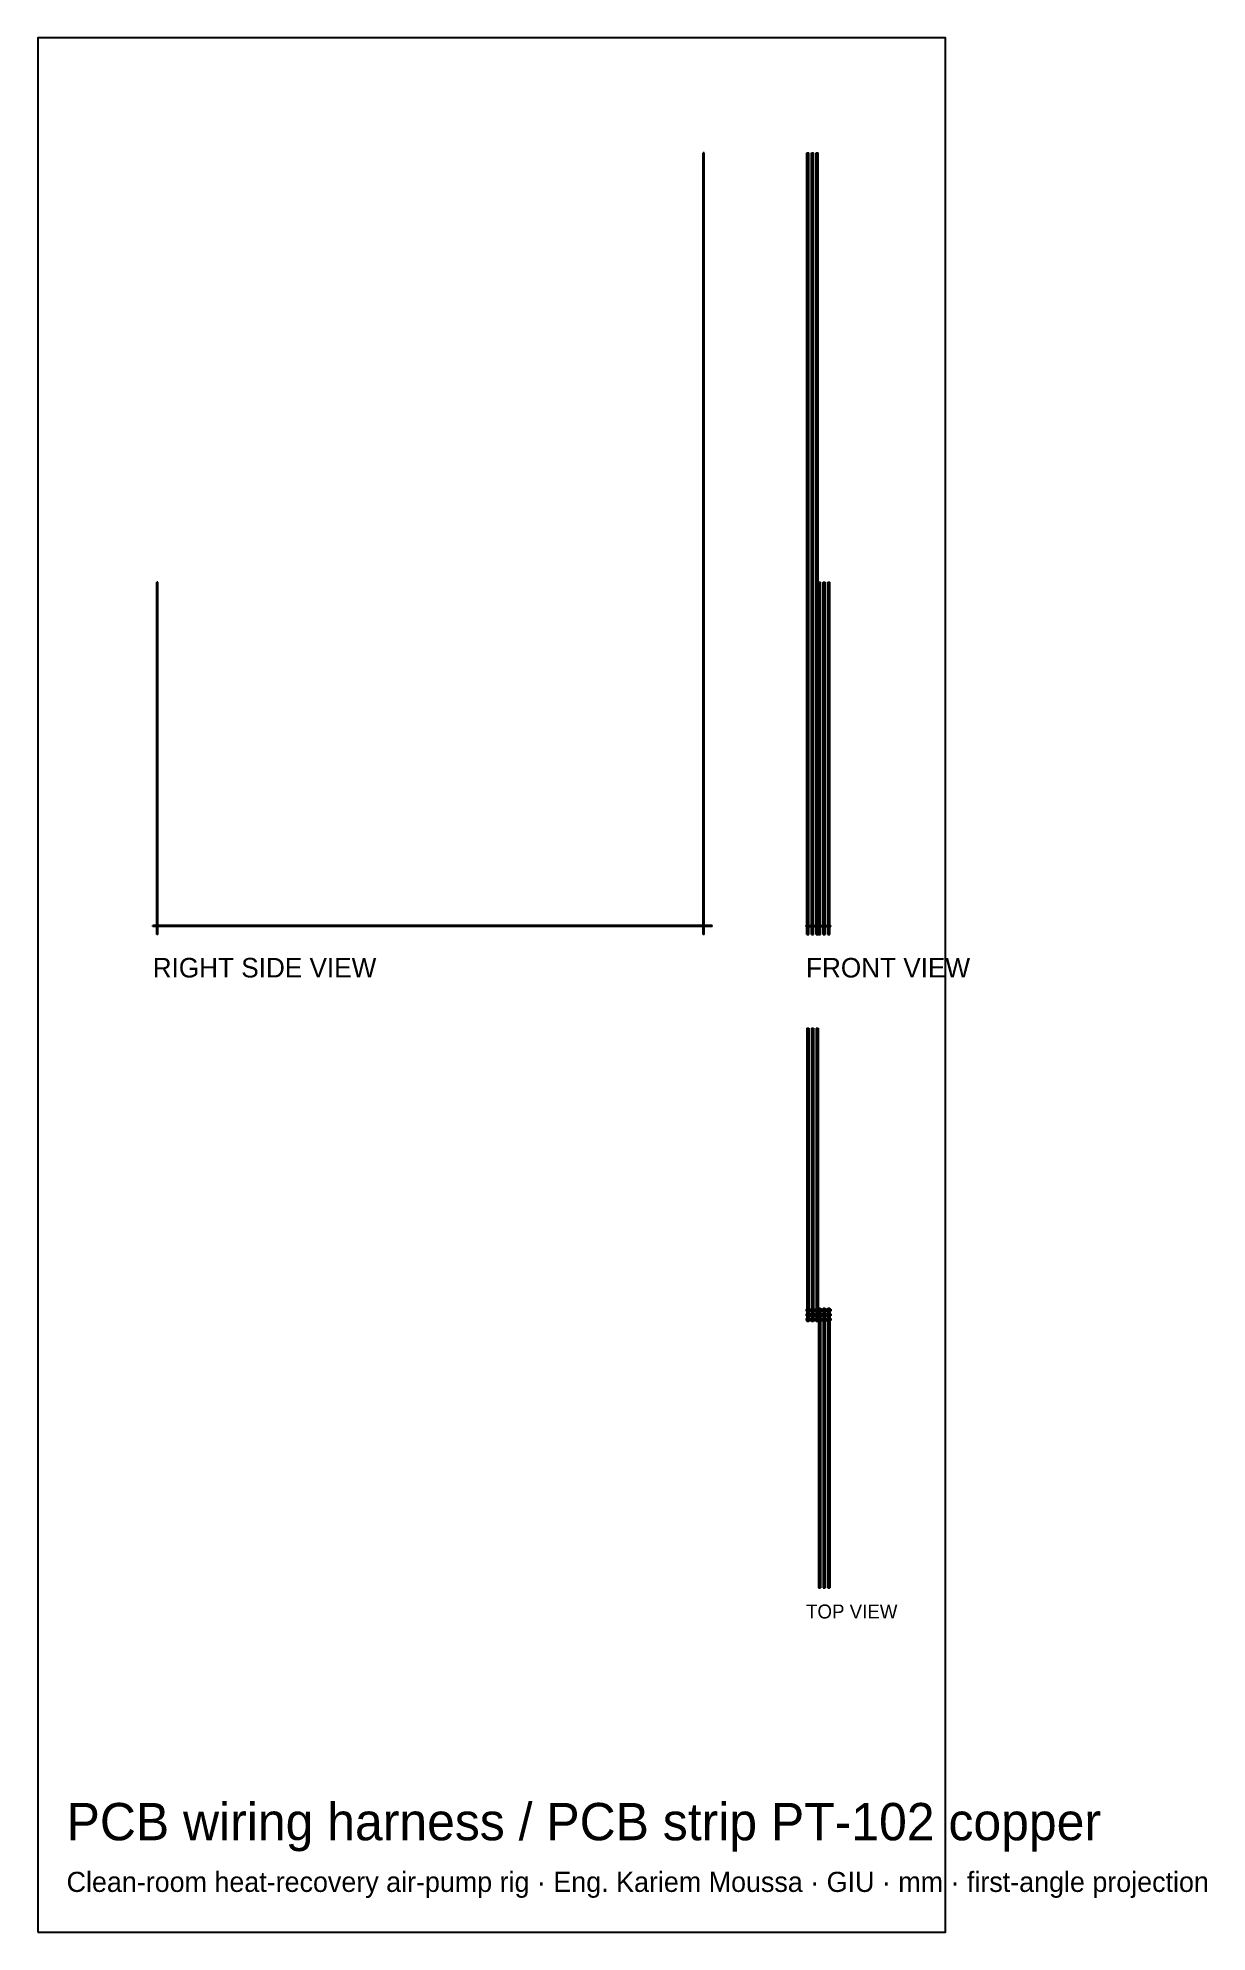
# Model space of a CAD drawing. Header units: millimetres. Extents: x -441 to -38, y -337 to 316.
import ezdxf

# ---------------------------------------------------------------- set-up
doc = ezdxf.new("R2010")
doc.units = ezdxf.units.MM
for name, color, linetype in [('BORDER', 7, 'Continuous'), ('HIDDEN', 8, 'Continuous'), ('TEXT', 5, 'Continuous'), ('VISIBLE', 7, 'Continuous')]:
    doc.layers.add(name, color=color, linetype=linetype)

msp = doc.modelspace()

# ---------------------------------------------------------------- linework, layer by layer
at = {"layer": 'BORDER'}
msp.add_lwpolyline([(-441.02, -337.17), (-128.17, -337.17), (-128.17, 315.83), (-441.02, 315.83)], close=True, dxfattribs=at)
at = {"layer": 'HIDDEN'}
for points in [[(-211.34, 276.25), (-211.69, 276.25)], [(-211.69, 6.75), (-211.69, 276.25)], [(-211.34, 276.25), (-211.69, 276.25)], [(-211.69, 6.75), (-211.69, 276.25)], [(-211.34, 276.25), (-211.69, 276.25)], [(-211.69, 6.75), (-211.69, 276.25)], [(-211.34, 276.25), (-211.69, 276.25)], [(-211.69, 6.75), (-211.69, 276.25)], [(-211.34, 276.25), (-211.69, 276.25)], [(-211.69, 6.75), (-211.69, 276.25)], [(-211.34, 6.75), (-211.34, 276.25)], [(-211.34, 6.75), (-211.34, 276.25)], [(-211.34, 6.75), (-211.34, 276.25)], [(-211.34, 6.75), (-211.34, 276.25)], [(-211.34, 6.75), (-211.34, 276.25)], [(-175.95, 276.25), (-175.25, 276.25)], [(-175.95, 6.75), (-175.95, 276.25)], [(-175.25, 6.75), (-175.25, 276.25)], [(-174.35, 276.25), (-173.65, 276.25)], [(-174.35, 6.75), (-174.35, 276.25)], [(-173.65, 6.75), (-173.65, 276.25)], [(-172.75, 276.25), (-172.05, 276.25)], [(-172.75, 6.75), (-172.75, 276.25)], [(-172.05, 6.75), (-172.05, 276.25)], [(-399.69, 128.25), (-400.04, 128.25)], [(-400.04, 6.75), (-400.04, 128.25)], [(-399.69, 128.25), (-400.04, 128.25)], [(-400.04, 6.75), (-400.04, 128.25)], [(-399.69, 128.25), (-400.04, 128.25)], [(-400.04, 6.75), (-400.04, 128.25)], [(-399.69, 128.25), (-400.04, 128.25)], [(-400.04, 6.75), (-400.04, 128.25)], [(-399.69, 128.25), (-400.04, 128.25)], [(-400.04, 6.75), (-400.04, 128.25)], [(-399.69, 6.75), (-399.69, 128.25)], [(-399.69, 6.75), (-399.69, 128.25)], [(-399.69, 6.75), (-399.69, 128.25)], [(-399.69, 6.75), (-399.69, 128.25)], [(-399.69, 6.75), (-399.69, 128.25)], [(-171.95, 128.25), (-171.25, 128.25)], [(-171.95, 6.75), (-171.95, 128.25)], [(-171.25, 6.75), (-171.25, 128.25)], [(-170.35, 128.25), (-169.65, 128.25)], [(-170.35, 6.75), (-170.35, 128.25)], [(-169.65, 6.75), (-169.65, 128.25)], [(-168.75, 128.25), (-168.05, 128.25)], [(-168.75, 6.75), (-168.75, 128.25)], [(-168.05, 6.75), (-168.05, 128.25)], [(-305.09, 9.85), (-401.44, 9.85)], [(-401.44, 9.5), (-401.44, 9.85)], [(-305.09, 9.85), (-401.44, 9.85)], [(-401.44, 9.5), (-401.44, 9.85)], [(-305.09, 9.85), (-401.44, 9.85)], [(-401.44, 9.5), (-401.44, 9.85)], [(-305.09, 9.85), (-401.44, 9.85)], [(-401.44, 9.5), (-401.44, 9.85)], [(-305.09, 9.85), (-401.44, 9.85)], [(-401.44, 9.5), (-401.44, 9.85)], [(-305.09, 9.5), (-401.44, 9.5)], [(-305.09, 9.5), (-401.44, 9.5)], [(-305.09, 9.5), (-401.44, 9.5)], [(-305.09, 9.5), (-401.44, 9.5)], [(-305.09, 9.5), (-401.44, 9.5)], [(-399.69, 6.75), (-400.04, 6.75)], [(-399.69, 6.75), (-400.04, 6.75)], [(-399.69, 6.75), (-400.04, 6.75)], [(-399.69, 6.75), (-400.04, 6.75)], [(-399.69, 6.75), (-400.04, 6.75)], [(-208.59, 9.85), (-309.59, 9.85)], [(-309.59, 9.5), (-309.59, 9.85)], [(-208.59, 9.85), (-309.59, 9.85)], [(-309.59, 9.5), (-309.59, 9.85)], [(-208.59, 9.85), (-309.59, 9.85)], [(-309.59, 9.5), (-309.59, 9.85)], [(-208.59, 9.85), (-309.59, 9.85)], [(-309.59, 9.5), (-309.59, 9.85)], [(-305.09, 9.85), (-309.59, 9.85)], [(-309.59, 9.5), (-309.59, 9.85)], [(-208.59, 9.85), (-309.59, 9.85)], [(-309.59, 9.5), (-309.59, 9.85)], [(-208.59, 9.5), (-309.59, 9.5)], [(-208.59, 9.5), (-309.59, 9.5)], [(-208.59, 9.5), (-309.59, 9.5)], [(-208.59, 9.5), (-309.59, 9.5)], [(-305.09, 9.5), (-309.59, 9.5)], [(-208.59, 9.5), (-309.59, 9.5)], [(-308.59, 9.85), (-309.29, 9.85)], [(-309.29, 9.5), (-309.29, 9.85)], [(-308.59, 9.5), (-309.29, 9.5)], [(-308.59, 9.5), (-308.59, 9.85)], [(-306.99, 9.85), (-307.69, 9.85)], [(-307.69, 9.5), (-307.69, 9.85)], [(-306.99, 9.5), (-307.69, 9.5)], [(-306.99, 9.5), (-306.99, 9.85)], [(-305.39, 9.85), (-306.09, 9.85)], [(-306.09, 9.5), (-306.09, 9.85)], [(-305.39, 9.5), (-306.09, 9.5)], [(-305.39, 9.5), (-305.39, 9.85)], [(-305.09, 9.5), (-305.09, 9.85)], [(-305.09, 9.5), (-305.09, 9.85)], [(-305.09, 9.5), (-305.09, 9.85)], [(-305.09, 9.5), (-305.09, 9.85)], [(-305.09, 9.5), (-305.09, 9.85)], [(-211.34, 6.75), (-211.69, 6.75)], [(-211.34, 6.75), (-211.69, 6.75)], [(-211.34, 6.75), (-211.69, 6.75)], [(-211.34, 6.75), (-211.69, 6.75)], [(-211.34, 6.75), (-211.69, 6.75)], [(-208.59, 9.5), (-208.59, 9.85)], [(-208.59, 9.5), (-208.59, 9.85)], [(-208.59, 9.5), (-208.59, 9.85)], [(-208.59, 9.5), (-208.59, 9.85)], [(-208.59, 9.5), (-208.59, 9.85)], [(-176.25, 9.85), (-167.75, 9.85)], [(-176.25, 9.85), (-167.75, 9.85)], [(-176.25, 9.5), (-176.25, 9.85)], [(-176.25, 9.5), (-176.25, 9.85)], [(-176.25, 9.85), (-167.75, 9.85)], [(-176.25, 9.85), (-167.75, 9.85)], [(-176.25, 9.5), (-176.25, 9.85)], [(-176.25, 9.5), (-176.25, 9.85)], [(-176.25, 9.85), (-167.75, 9.85)], [(-176.25, 9.5), (-176.25, 9.85)], [(-176.25, 9.5), (-167.75, 9.5)], [(-176.25, 9.5), (-167.75, 9.5)], [(-176.25, 9.5), (-167.75, 9.5)], [(-176.25, 9.5), (-167.75, 9.5)], [(-176.25, 9.5), (-167.75, 9.5)], [(-175.95, 9.5), (-175.95, 9.85)], [(-175.95, 9.85), (-175.25, 9.85)], [(-175.95, 9.5), (-175.95, 9.85)], [(-175.95, 9.5), (-175.25, 9.5)], [(-175.95, 6.75), (-175.25, 6.75)], [(-175.25, 9.5), (-175.25, 9.85)], [(-175.25, 9.5), (-175.25, 9.85)], [(-174.35, 9.5), (-174.35, 9.85)], [(-174.35, 9.85), (-173.65, 9.85)], [(-174.35, 9.5), (-174.35, 9.85)], [(-174.35, 9.5), (-173.65, 9.5)], [(-174.35, 6.75), (-173.65, 6.75)], [(-173.65, 9.5), (-173.65, 9.85)], [(-173.65, 9.5), (-173.65, 9.85)], [(-172.75, 9.5), (-172.75, 9.85)], [(-172.75, 9.85), (-172.05, 9.85)], [(-172.75, 9.5), (-172.75, 9.85)], [(-172.75, 9.5), (-172.05, 9.5)], [(-172.75, 6.75), (-172.05, 6.75)], [(-172.05, 9.5), (-172.05, 9.85)], [(-172.05, 9.5), (-172.05, 9.85)], [(-171.95, 9.85), (-171.25, 9.85)], [(-171.95, 9.85), (-171.25, 9.85)], [(-171.95, 9.5), (-171.95, 9.85)], [(-171.95, 9.5), (-171.25, 9.5)], [(-171.95, 9.5), (-171.25, 9.5)], [(-171.95, 6.75), (-171.25, 6.75)], [(-171.25, 9.5), (-171.25, 9.85)], [(-170.35, 9.85), (-169.65, 9.85)], [(-170.35, 9.85), (-169.65, 9.85)], [(-170.35, 9.5), (-170.35, 9.85)], [(-170.35, 9.5), (-169.65, 9.5)], [(-170.35, 9.5), (-169.65, 9.5)], [(-170.35, 6.75), (-169.65, 6.75)], [(-169.65, 9.5), (-169.65, 9.85)], [(-168.75, 9.85), (-168.05, 9.85)], [(-168.75, 9.85), (-168.05, 9.85)], [(-168.75, 9.5), (-168.75, 9.85)], [(-168.75, 9.5), (-168.05, 9.5)], [(-168.75, 9.5), (-168.05, 9.5)], [(-168.75, 6.75), (-168.05, 6.75)], [(-168.05, 9.5), (-168.05, 9.85)], [(-167.75, 9.5), (-167.75, 9.85)], [(-167.75, 9.5), (-167.75, 9.85)], [(-167.75, 9.5), (-167.75, 9.85)], [(-167.75, 9.5), (-167.75, 9.85)], [(-167.75, 9.5), (-167.75, 9.85)], [(-175.95, -25.59), (-175.25, -25.59)], [(-175.95, -25.59), (-175.95, -126.59)], [(-175.25, -25.59), (-175.25, -126.59)], [(-174.35, -25.59), (-173.65, -25.59)], [(-174.35, -25.59), (-174.35, -126.59)], [(-173.65, -25.59), (-173.65, -126.59)], [(-172.75, -25.59), (-172.05, -25.59)], [(-172.75, -25.59), (-172.75, -126.59)], [(-172.05, -25.59), (-172.05, -126.59)], [(-175.95, -28.34), (-175.25, -28.34)], [(-175.95, -28.34), (-175.95, -28.69)], [(-175.95, -28.69), (-175.25, -28.69)], [(-175.25, -28.34), (-175.25, -28.69)], [(-174.35, -28.34), (-173.65, -28.34)], [(-174.35, -28.34), (-174.35, -28.69)], [(-174.35, -28.69), (-173.65, -28.69)], [(-173.65, -28.34), (-173.65, -28.69)], [(-172.75, -28.34), (-172.05, -28.34)], [(-172.75, -28.34), (-172.75, -28.69)], [(-172.75, -28.69), (-172.05, -28.69)], [(-172.05, -28.34), (-172.05, -28.69)], [(-176.25, -122.39), (-167.75, -122.39)], [(-176.25, -122.39), (-176.25, -123.09)], [(-176.25, -123.09), (-167.75, -123.09)], [(-176.25, -123.99), (-167.75, -123.99)], [(-176.25, -123.99), (-176.25, -124.69)], [(-171.95, -122.09), (-171.25, -122.09)], [(-171.95, -122.09), (-171.95, -218.44)], [(-171.25, -122.09), (-171.25, -218.44)], [(-170.35, -122.09), (-169.65, -122.09)], [(-170.35, -122.09), (-170.35, -218.44)], [(-169.65, -122.09), (-169.65, -218.44)], [(-168.75, -122.09), (-168.05, -122.09)], [(-168.75, -122.09), (-168.75, -218.44)], [(-168.05, -122.09), (-168.05, -218.44)], [(-167.75, -122.39), (-167.75, -123.09)], [(-167.75, -123.99), (-167.75, -124.69)], [(-176.25, -124.69), (-167.75, -124.69)], [(-176.25, -125.59), (-167.75, -125.59)], [(-176.25, -125.59), (-176.25, -126.29)], [(-176.25, -126.29), (-167.75, -126.29)], [(-175.95, -126.59), (-175.25, -126.59)], [(-174.35, -126.59), (-173.65, -126.59)], [(-172.75, -126.59), (-172.05, -126.59)], [(-167.75, -125.59), (-167.75, -126.29)], [(-171.95, -216.69), (-171.25, -216.69)], [(-171.95, -216.69), (-171.95, -217.04)], [(-171.95, -217.04), (-171.25, -217.04)], [(-171.95, -218.44), (-171.25, -218.44)], [(-171.25, -216.69), (-171.25, -217.04)], [(-170.35, -216.69), (-169.65, -216.69)], [(-170.35, -216.69), (-170.35, -217.04)], [(-170.35, -217.04), (-169.65, -217.04)], [(-170.35, -218.44), (-169.65, -218.44)], [(-169.65, -216.69), (-169.65, -217.04)], [(-168.75, -216.69), (-168.05, -216.69)], [(-168.75, -216.69), (-168.75, -217.04)], [(-168.75, -217.04), (-168.05, -217.04)], [(-168.75, -218.44), (-168.05, -218.44)], [(-168.05, -216.69), (-168.05, -217.04)]]:
    msp.add_lwpolyline(points, dxfattribs=at)
at = {"layer": 'VISIBLE'}
for points in [[(-211.34, 276.25), (-211.69, 276.25)], [(-211.69, 6.75), (-211.69, 276.25)], [(-211.34, 6.75), (-211.34, 276.25)], [(-175.95, 276.25), (-175.25, 276.25)], [(-175.95, 9.85), (-175.95, 276.25)], [(-175.25, 9.85), (-175.25, 276.25)], [(-174.35, 276.25), (-173.65, 276.25)], [(-174.35, 9.85), (-174.35, 276.25)], [(-173.65, 9.85), (-173.65, 276.25)], [(-172.75, 276.25), (-172.05, 276.25)], [(-172.75, 9.85), (-172.75, 276.25)], [(-172.05, 9.85), (-172.05, 276.25)], [(-399.69, 128.25), (-400.04, 128.25)], [(-400.04, 6.75), (-400.04, 128.25)], [(-399.69, 6.75), (-399.69, 128.25)], [(-171.95, 128.25), (-171.25, 128.25)], [(-171.95, 6.75), (-171.95, 128.25)], [(-171.25, 6.75), (-171.25, 128.25)], [(-170.35, 128.25), (-169.65, 128.25)], [(-170.35, 6.75), (-170.35, 128.25)], [(-169.65, 6.75), (-169.65, 128.25)], [(-168.75, 128.25), (-168.05, 128.25)], [(-168.75, 6.75), (-168.75, 128.25)], [(-168.05, 6.75), (-168.05, 128.25)], [(-305.09, 9.85), (-401.44, 9.85)], [(-401.44, 9.5), (-401.44, 9.85)], [(-305.09, 9.5), (-401.44, 9.5)], [(-399.69, 6.75), (-400.04, 6.75)], [(-308.59, 9.85), (-309.29, 9.85)], [(-309.29, 9.5), (-309.29, 9.85)], [(-308.59, 9.5), (-309.29, 9.5)], [(-308.59, 9.5), (-308.59, 9.85)], [(-306.99, 9.85), (-307.69, 9.85)], [(-307.69, 9.5), (-307.69, 9.85)], [(-306.99, 9.5), (-307.69, 9.5)], [(-306.99, 9.5), (-306.99, 9.85)], [(-305.39, 9.85), (-306.09, 9.85)], [(-306.09, 9.5), (-306.09, 9.85)], [(-305.39, 9.5), (-306.09, 9.5)], [(-305.39, 9.5), (-305.39, 9.85)], [(-208.59, 9.85), (-305.09, 9.85)], [(-305.09, 9.5), (-305.09, 9.85)], [(-208.59, 9.5), (-305.09, 9.5)], [(-211.34, 6.75), (-211.69, 6.75)], [(-208.59, 9.5), (-208.59, 9.85)], [(-176.25, 9.85), (-171.95, 9.85)], [(-176.25, 9.5), (-176.25, 9.85)], [(-176.25, 9.5), (-171.95, 9.5)], [(-175.95, 9.85), (-175.25, 9.85)], [(-175.95, 9.5), (-175.95, 9.85)], [(-175.95, 6.75), (-175.95, 9.5)], [(-175.95, 9.5), (-175.25, 9.5)], [(-175.95, 6.75), (-175.25, 6.75)], [(-175.25, 9.5), (-175.25, 9.85)], [(-175.25, 6.75), (-175.25, 9.5)], [(-174.35, 9.85), (-173.65, 9.85)], [(-174.35, 9.5), (-174.35, 9.85)], [(-174.35, 6.75), (-174.35, 9.5)], [(-174.35, 9.5), (-173.65, 9.5)], [(-174.35, 6.75), (-173.65, 6.75)], [(-173.65, 9.5), (-173.65, 9.85)], [(-173.65, 6.75), (-173.65, 9.5)], [(-172.75, 9.85), (-172.05, 9.85)], [(-172.75, 9.5), (-172.75, 9.85)], [(-172.75, 6.75), (-172.75, 9.5)], [(-172.75, 9.5), (-172.05, 9.5)], [(-172.75, 6.75), (-172.05, 6.75)], [(-172.05, 9.5), (-172.05, 9.85)], [(-172.05, 6.75), (-172.05, 9.5)], [(-171.95, 9.85), (-171.25, 9.85)], [(-171.95, 9.5), (-171.95, 9.85)], [(-171.95, 9.5), (-171.25, 9.5)], [(-171.95, 6.75), (-171.25, 6.75)], [(-171.25, 9.85), (-170.35, 9.85)], [(-171.25, 9.5), (-171.25, 9.85)], [(-171.25, 9.5), (-170.35, 9.5)], [(-170.35, 9.85), (-169.65, 9.85)], [(-170.35, 9.5), (-170.35, 9.85)], [(-170.35, 9.5), (-169.65, 9.5)], [(-170.35, 6.75), (-169.65, 6.75)], [(-169.65, 9.85), (-168.75, 9.85)], [(-169.65, 9.5), (-169.65, 9.85)], [(-169.65, 9.5), (-168.75, 9.5)], [(-168.75, 9.85), (-168.05, 9.85)], [(-168.75, 9.5), (-168.75, 9.85)], [(-168.75, 9.5), (-168.05, 9.5)], [(-168.75, 6.75), (-168.05, 6.75)], [(-168.05, 9.85), (-167.75, 9.85)], [(-168.05, 9.5), (-168.05, 9.85)], [(-168.05, 9.5), (-167.75, 9.5)], [(-167.75, 9.5), (-167.75, 9.85)], [(-175.95, -25.59), (-175.25, -25.59)], [(-175.95, -25.59), (-175.95, -126.59)], [(-175.25, -25.59), (-175.25, -126.59)], [(-174.35, -25.59), (-173.65, -25.59)], [(-174.35, -25.59), (-174.35, -126.59)], [(-173.65, -25.59), (-173.65, -126.59)], [(-172.75, -25.59), (-172.05, -25.59)], [(-172.75, -25.59), (-172.75, -126.59)], [(-172.05, -25.59), (-172.05, -126.59)], [(-175.95, -28.34), (-175.25, -28.34)], [(-175.95, -28.34), (-175.95, -28.69)], [(-175.95, -28.69), (-175.25, -28.69)], [(-175.25, -28.34), (-175.25, -28.69)], [(-174.35, -28.34), (-173.65, -28.34)], [(-174.35, -28.34), (-174.35, -28.69)], [(-174.35, -28.69), (-173.65, -28.69)], [(-173.65, -28.34), (-173.65, -28.69)], [(-172.75, -28.34), (-172.05, -28.34)], [(-172.75, -28.34), (-172.75, -28.69)], [(-172.75, -28.69), (-172.05, -28.69)], [(-172.05, -28.34), (-172.05, -28.69)], [(-176.25, -122.39), (-167.75, -122.39)], [(-176.25, -122.39), (-176.25, -123.09)], [(-176.25, -123.09), (-167.75, -123.09)], [(-176.25, -123.99), (-167.75, -123.99)], [(-176.25, -123.99), (-176.25, -124.69)], [(-171.95, -122.09), (-171.25, -122.09)], [(-171.95, -122.09), (-171.95, -218.44)], [(-171.25, -122.09), (-171.25, -218.44)], [(-170.35, -122.09), (-169.65, -122.09)], [(-170.35, -122.09), (-170.35, -218.44)], [(-169.65, -122.09), (-169.65, -218.44)], [(-168.75, -122.09), (-168.05, -122.09)], [(-168.75, -122.09), (-168.75, -218.44)], [(-168.05, -122.09), (-168.05, -218.44)], [(-167.75, -122.39), (-167.75, -123.09)], [(-167.75, -123.99), (-167.75, -124.69)], [(-176.25, -124.69), (-167.75, -124.69)], [(-176.25, -125.59), (-167.75, -125.59)], [(-176.25, -125.59), (-176.25, -126.29)], [(-176.25, -126.29), (-167.75, -126.29)], [(-175.95, -126.59), (-175.25, -126.59)], [(-174.35, -126.59), (-173.65, -126.59)], [(-172.75, -126.59), (-172.05, -126.59)], [(-167.75, -125.59), (-167.75, -126.29)], [(-171.95, -216.69), (-171.25, -216.69)], [(-171.95, -216.69), (-171.95, -217.04)], [(-171.95, -217.04), (-171.25, -217.04)], [(-171.95, -218.44), (-171.25, -218.44)], [(-171.25, -216.69), (-171.25, -217.04)], [(-170.35, -216.69), (-169.65, -216.69)], [(-170.35, -216.69), (-170.35, -217.04)], [(-170.35, -217.04), (-169.65, -217.04)], [(-170.35, -218.44), (-169.65, -218.44)], [(-169.65, -216.69), (-169.65, -217.04)], [(-168.75, -216.69), (-168.05, -216.69)], [(-168.75, -216.69), (-168.75, -217.04)], [(-168.75, -217.04), (-168.05, -217.04)], [(-168.75, -218.44), (-168.05, -218.44)], [(-168.05, -216.69), (-168.05, -217.04)]]:
    msp.add_lwpolyline(points, dxfattribs=at)

# ---------------------------------------------------------------- texts
at = {"layer": 'TEXT'}
for s, height, p in [('RIGHT SIDE VIEW', 6.7375, (-401.44, -8.07)), ('FRONT VIEW', 6.738, (-176.25, -8.07)), ('TOP VIEW', 4.821, (-176.25, -229.05)), ('PCB wiring harness / PCB strip PT-102 copper', 12.8619, (-431.12, -305.51)), ('Clean-room heat-recovery air-pump rig · Eng. Kariem Moussa · GIU · mm · first-angle projection', 6.9257, (-431.12, -323.31))]:
    msp.add_text(s, height=height, dxfattribs=at).set_placement(p)

doc.saveas('drawing.dxf')
